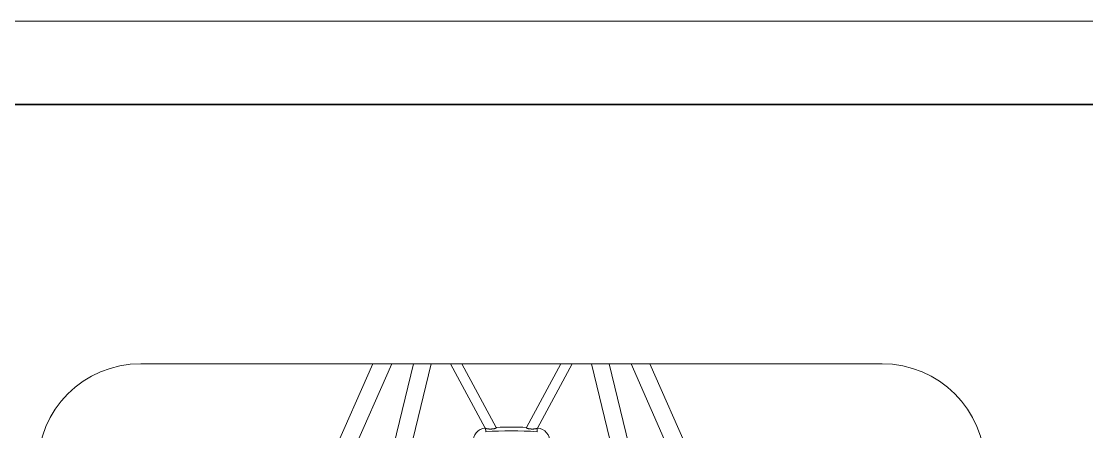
# Model space of a CAD drawing. Header units: millimetres. Extents: x 2746 to 4231, y 4731 to 5781.
# Drawn here: x 3093 to 3734, y 5534 to 5781 of the extents above; entities that cross this region are included whole.
import ezdxf
from ezdxf.enums import TextEntityAlignment as Align

# ---------------------------------------------------------------- set-up
doc = ezdxf.new("R2010")
doc.units = ezdxf.units.MM
for name, color, linetype, lineweight in [('core', 7, 'Continuous', 20), ('文字层', 3, 'Continuous', 18), ('粗实线层', 7, 'Continuous', 35), ('细实线层', 7, 'Continuous', 18)]:
    doc.layers.add(name, color=color, linetype=linetype, lineweight=lineweight)
doc.styles.add('标准', font='FSGB2312.ttf', dxfattribs={"width": 0.667})

# ---------------------------------------------------------------- blocks, each defined once
blk = doc.blocks.new('A4-国标')
at = {"layer": '粗实线层'}
blk.add_line((138.5, 95), (-138.5, 95), dxfattribs=at)
at = {"layer": '细实线层'}
blk.add_line((148.5, 105), (-148.5, 105), dxfattribs=at)
at = {"layer": '文字层', "style": '标准', "width": 0.667}
blk.add_attdef('左上角图纸编号', text='', height=5.19, rotation=180, dxfattribs=at).set_placement((-113.41, 90), align=Align.MIDDLE_CENTER)
for tag, height, p in [('制图签名', 3.63, (18.5, -75)), ('制图日期', 3.63, (38.5, -75)), ('图纸比例', 3.63, (128.77, -74.91)), ('图纸名称', 5.19, (78.5, -79)), ('校核签名', 3.63, (18.5, -83)), ('校核日期', 3.63, (38.5, -83)), ('材料', 3.63, (128.56, -82.62)), ('图纸编号', 3.63, (93.5, -91))]:
    blk.add_attdef(tag, text='', height=height, dxfattribs=at).set_placement(p, align=Align.MIDDLE_CENTER)

msp = doc.modelspace()

# ---------------------------------------------------------------- linework, layer by layer
at = {"layer": 'core'}
for p, q in [((3304.16, 5574.59), (3164.52, 5574.59)), ((3275.16, 5508.72), (3304.16, 5574.59)), ((3287.63, 5511.25), (3315.51, 5574.59)), ((3315.51, 5574.59), (3304.16, 5574.59)), ((3328.65, 5574.59), (3315.51, 5574.59)), ((3316.86, 5525.85), (3328.65, 5574.59)), ((3328.32, 5529.05), (3339.34, 5574.59)), ((3339.34, 5574.59), (3328.65, 5574.59)), ((3350.97, 5574.59), (3339.34, 5574.59)), ((3357.79, 5574.59), (3350.97, 5574.59)), ((3350.97, 5574.59), (3371.82, 5535.9)), ((3417.25, 5574.59), (3357.79, 5574.59)), ((3378.45, 5536.24), (3357.79, 5574.59)), ((3417.25, 5574.59), (3396.58, 5536.24)), ((3403.21, 5535.9), (3424.06, 5574.59)), ((3417.25, 5574.59), (3424.06, 5574.59)), ((3435.69, 5574.59), (3424.06, 5574.59)), ((3446.38, 5574.59), (3435.69, 5574.59)), ((3446.71, 5529.05), (3435.69, 5574.59)), ((3459.52, 5574.59), (3446.38, 5574.59)), ((3458.18, 5525.85), (3446.38, 5574.59)), ((3470.88, 5574.59), (3459.52, 5574.59)), ((3487.41, 5511.25), (3459.52, 5574.59)), ((3610.52, 5574.59), (3470.88, 5574.59)), ((3499.88, 5508.72), (3470.88, 5574.59)), ((3371.96, 5535.75), (3372.1, 5533.69)), ((3403.07, 5535.75), (3402.94, 5533.69))]:
    msp.add_line(p, q, dxfattribs=at)
for centre, radius, start, end in [((3164.52, 5512.59), 62, 90, 180), ((3610.52, 5512.59), 62, 0, 90), ((3372.47, 5527.92), 8, 94.6447, 185), ((3387.52, 5294.59), 239.6, 86.30977, 93.69023), ((3387.52, 5294.59), 241.82, 87.85163, 92.14837), ((3402.57, 5527.92), 8, 355, 85.3553)]:
    msp.add_arc(centre, radius, start, end, dxfattribs=at)
for points in [[(3371.96, 5535.75), (3371.93, 5535.77), (3371.87, 5535.82), (3371.83, 5535.87), (3371.82, 5535.9)], [(3403.21, 5535.9), (3403.2, 5535.87), (3403.16, 5535.82), (3403.11, 5535.77), (3403.07, 5535.75)]]:
    msp.add_open_spline(points, degree=3, dxfattribs=at)
for points, knots in [([(3378.45, 5536.24), (3378.47, 5536.21), (3378.48, 5536.16), (3378.48, 5536.11), (3378.47, 5536.06), (3378.45, 5536.03), (3378.43, 5536), (3378.43, 5535.99), (3378.42, 5535.98), (3378.4, 5535.96), (3378.38, 5535.94), (3378.34, 5535.9), (3378.3, 5535.88), (3378.22, 5535.83), (3378.18, 5535.8), (3378.12, 5535.77), (3378.11, 5535.77), (3378.08, 5535.76), (3378.04, 5535.74), (3378, 5535.72), (3377.91, 5535.69), (3377.78, 5535.64), (3377.64, 5535.6), (3377.55, 5535.58), (3377.53, 5535.57), (3377.49, 5535.56), (3377.43, 5535.55), (3377.37, 5535.53), (3377.25, 5535.51), (3377.17, 5535.49), (3376.99, 5535.46), (3376.91, 5535.44), (3376.77, 5535.42), (3376.72, 5535.42), (3376.63, 5535.4), (3376.58, 5535.4), (3376.44, 5535.38), (3376.35, 5535.37), (3376.15, 5535.35), (3376.06, 5535.34), (3375.91, 5535.33), (3375.86, 5535.32), (3375.76, 5535.32), (3375.71, 5535.31), (3375.56, 5535.31), (3375.46, 5535.3), (3375.27, 5535.29), (3375.07, 5535.29), (3374.87, 5535.29), (3374.73, 5535.29), (3374.68, 5535.29), (3374.58, 5535.29), (3374.53, 5535.29), (3374.3, 5535.29), (3374.11, 5535.3), (3373.84, 5535.32), (3373.75, 5535.33), (3373.65, 5535.34), (3373.62, 5535.34), (3373.58, 5535.34), (3373.56, 5535.35), (3373.5, 5535.35), (3373.45, 5535.36), (3373.25, 5535.38), (3373.09, 5535.4), (3372.87, 5535.44), (3372.8, 5535.46), (3372.7, 5535.48), (3372.67, 5535.48), (3372.6, 5535.5), (3372.57, 5535.51), (3372.41, 5535.55), (3372.3, 5535.59), (3372.16, 5535.64), (3372.11, 5535.66), (3372.03, 5535.71), (3372, 5535.73), (3371.96, 5535.75)], [0, 0, 0, 0, 0.03125, 0.0625, 0.0625, 0.09375, 0.09375, 0.101563, 0.101563, 0.109375, 0.125, 0.125, 0.15625, 0.15625, 0.1875, 0.1875, 0.195313, 0.195313, 0.203125, 0.21875, 0.21875, 0.25, 0.28125, 0.28125, 0.289063, 0.289063, 0.296875, 0.3125, 0.3125, 0.34375, 0.34375, 0.375, 0.375, 0.390625, 0.390625, 0.40625, 0.40625, 0.4375, 0.4375, 0.46875, 0.46875, 0.484375, 0.484375, 0.5, 0.5, 0.53125, 0.53125, 0.5625, 0.59375, 0.59375, 0.609375, 0.609375, 0.625, 0.625, 0.6875, 0.6875, 0.71875, 0.71875, 0.726563, 0.726563, 0.734375, 0.734375, 0.75, 0.75, 0.8125, 0.8125, 0.84375, 0.84375, 0.859375, 0.859375, 0.875, 0.875, 0.9375, 0.9375, 0.96875, 0.96875, 1, 1, 1, 1]), ([(3403.07, 5535.75), (3403.04, 5535.73), (3403, 5535.71), (3402.92, 5535.66), (3402.88, 5535.64), (3402.78, 5535.6), (3402.73, 5535.59), (3402.65, 5535.56), (3402.62, 5535.55), (3402.56, 5535.53), (3402.53, 5535.52), (3402.37, 5535.48), (3402.23, 5535.45), (3402.02, 5535.42), (3401.94, 5535.4), (3401.82, 5535.39), (3401.78, 5535.38), (3401.7, 5535.37), (3401.66, 5535.37), (3401.45, 5535.34), (3401.28, 5535.33), (3400.92, 5535.3), (3400.74, 5535.29), (3400.5, 5535.29), (3400.45, 5535.29), (3400.35, 5535.29), (3400.3, 5535.29), (3400.16, 5535.29), (3399.96, 5535.29), (3399.77, 5535.29), (3399.57, 5535.3), (3399.47, 5535.31), (3399.33, 5535.31), (3399.28, 5535.32), (3399.2, 5535.32), (3399.18, 5535.32), (3399.13, 5535.33), (3399, 5535.34), (3398.79, 5535.36), (3398.6, 5535.38), (3398.41, 5535.4), (3398.32, 5535.41), (3398.18, 5535.44), (3398.11, 5535.45), (3398.05, 5535.46), (3398, 5535.46), (3397.98, 5535.47), (3397.87, 5535.49), (3397.7, 5535.52), (3397.55, 5535.56), (3397.4, 5535.6), (3397.33, 5535.62), (3397.23, 5535.65), (3397.2, 5535.66), (3397.15, 5535.68), (3397.13, 5535.68), (3397.1, 5535.7), (3397.03, 5535.72), (3396.9, 5535.78), (3396.81, 5535.83), (3396.76, 5535.86), (3396.74, 5535.88), (3396.7, 5535.9), (3396.69, 5535.91), (3396.64, 5535.95), (3396.62, 5535.98), (3396.58, 5536.03), (3396.57, 5536.06), (3396.56, 5536.1), (3396.56, 5536.11), (3396.56, 5536.13), (3396.56, 5536.15), (3396.56, 5536.19), (3396.57, 5536.21), (3396.58, 5536.24)], [0, 0, 0, 0, 0.03125, 0.03125, 0.0625, 0.0625, 0.09375, 0.09375, 0.109375, 0.109375, 0.125, 0.125, 0.1875, 0.1875, 0.21875, 0.21875, 0.234375, 0.234375, 0.25, 0.25, 0.3125, 0.3125, 0.375, 0.375, 0.390625, 0.390625, 0.40625, 0.40625, 0.4375, 0.46875, 0.46875, 0.5, 0.5, 0.515625, 0.515625, 0.523438, 0.523438, 0.53125, 0.5625, 0.59375, 0.59375, 0.625, 0.625, 0.640625, 0.648438, 0.648438, 0.65625, 0.65625, 0.6875, 0.71875, 0.71875, 0.75, 0.75, 0.765625, 0.765625, 0.773438, 0.773438, 0.78125, 0.8125, 0.84375, 0.84375, 0.859375, 0.859375, 0.875, 0.875, 0.90625, 0.90625, 0.9375, 0.9375, 0.953125, 0.953125, 0.96875, 0.96875, 1, 1, 1, 1])]:
    msp.add_open_spline(points, degree=3, knots=knots, dxfattribs=at)

# ---------------------------------------------------------------- block references
at = {"lineweight": 18, "xscale": 5, "yscale": 5, "zscale": 5}
msp.add_blockref('A4-国标', (3488.68, 5255.61), dxfattribs=at)

doc.saveas('drawing.dxf')
